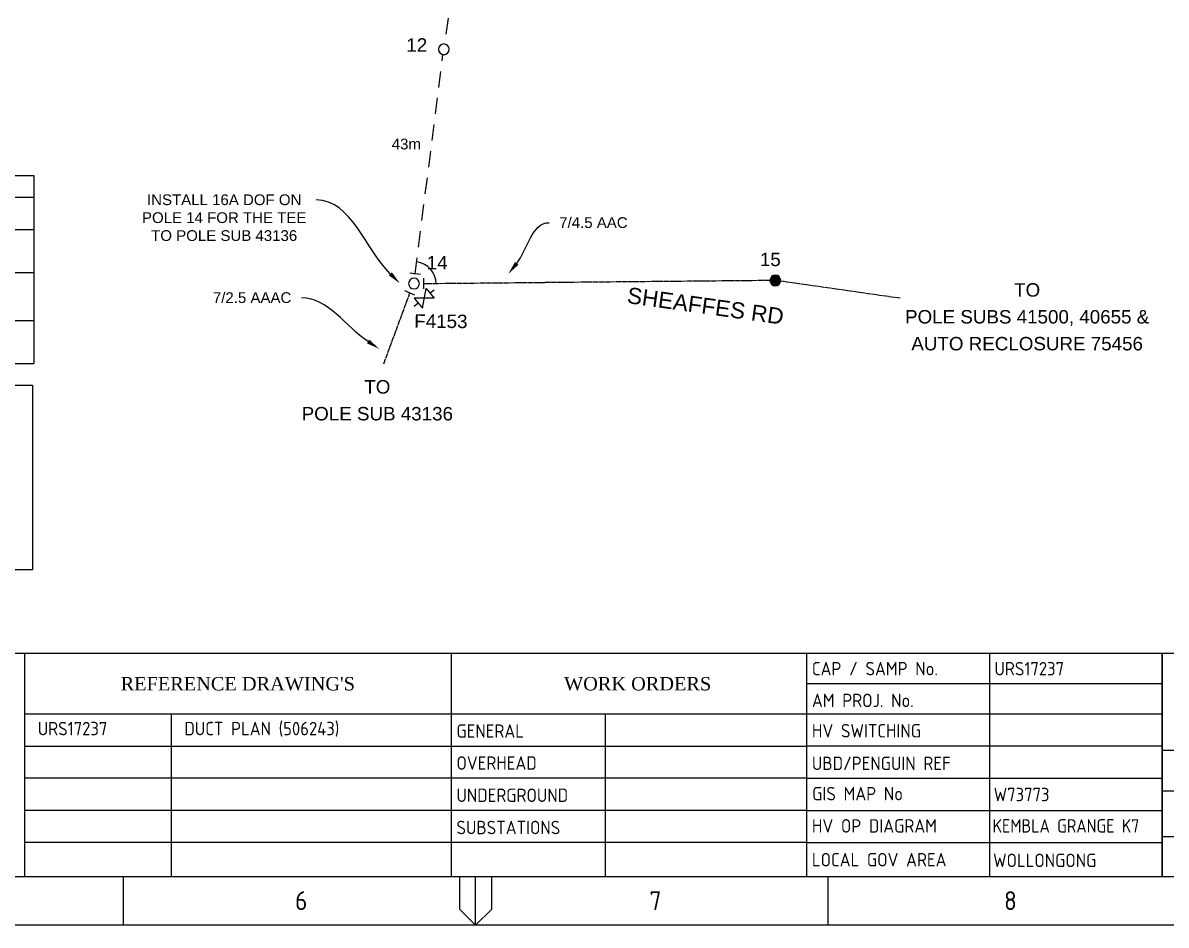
# Paper-space layout 'SHEET 3' of a CAD drawing. Header units: metres, sheet in millimetres. Extents: x -19 to 814, y -3 to 583.
# Drawn here: x 313.1 to 525.8, y -3 to 164.9 of the extents above; entities that cross this region are included whole.
import ezdxf
from ezdxf import colors
from ezdxf.entities.mleader import LeaderData, LeaderLine
from ezdxf.enums import TextEntityAlignment as Align
from ezdxf.math import Vec2, Vec3

# ---------------------------------------------------------------- set-up
doc = ezdxf.new("R2010")
doc.units = ezdxf.units.M
for name, pattern in [('Cable Exist OH', [1, 1, 0]), ('Dash', [5, 3, -2]), ('IE Trench LV', [6.5, 5, -1.5])]:
    doc.linetypes.add(name, pattern=pattern)
doc.layers.add('Cadastre Roads_SP_EXT', color=9, linetype='Continuous', lineweight=5)
for name, color, linetype in [('Equip_HV_NEW', 7, 'Continuous'), ('Equip_SP_HV_NEW', 7, 'Continuous'), ('Mains_HV_MOD', 3, 'Continuous'), ('Mains_HV_NEW_Hardwired', 7, 'Continuous'), ('Notes', 7, 'Continuous'), ('OH_Details_SP_MISC', 7, 'Continuous'), ('SupportsOH_SP_TR_HV_LV_SL_EXT', 7, 'Continuous'), ('SupportsOH_SP_TR_HV_LV_SL_NEW', 7, 'Continuous')]:
    doc.layers.add(name, color=color, linetype=linetype)
doc.styles.add('iecISOCP', font='isocp.shx')
doc.styles.add('iecTimesNewRoman', font='times.ttf')
doc.styles.add('POLE_LABEL', font='arial.ttf')
doc.styles.get("Standard").update_dxf_attribs({"font": 'arial.ttf'})
doc.linetypes.add('IE Trench HV', pattern='A,7,-0.2,["/",Standard,S=3,R=0,X=0.6,Y=-1.4],-2.5', length=9.7)

# ---------------------------------------------------------------- blocks, each defined once
blk = doc.blocks.new('A1_FRAME_TITLE')
at = {"layer": 'Notes', "linetype": 'Continuous'}
for p, q in [((332.78, 47.62), (332.78, 5.97)), ((412.12, 47.62), (412.12, 5.97)), ((478.24, 47.62), (478.24, 5.97)), ((544.37, 47.62), (544.37, 5.97)), ((544.37, 41.97), (544.37, 5.97)), ((544.37, 29.54), (579.37, 29.54)), ((351.17, -3.03), (351.17, 5.97)), ((413.68, 5.97), (413.68, -0.03)), ((416.68, -3.03), (416.68, 5.97)), ((419.68, -0.03), (419.68, 5.97)), ((482.19, 5.97), (482.19, -3.03)), ((413.68, -0.03), (416.68, -3.03)), ((416.68, -3.03), (419.68, -0.03))]:
    blk.add_line(p, q, dxfattribs=at)
at = {"layer": 'Notes'}
for p, q in [((512.26, 47.62), (512.26, 5.97)), ((544.37, 5.97), (544.37, 47.62)), ((478.24, 41.97), (544.37, 41.97)), ((332.81, 36.33), (478.24, 36.33)), ((360.07, 36.33), (360.07, 5.97)), ((440.78, 36.33), (440.78, 5.97)), ((478.24, 36.33), (544.37, 36.33)), ((332.78, 30.28), (478.24, 30.28)), ((478.24, 30.33), (544.37, 30.33)), ((478.24, 24.33), (332.78, 24.33)), ((478.24, 24.33), (544.37, 24.33)), ((544.37, 21.97), (579.37, 21.97)), ((478.24, 18.33), (332.78, 18.33)), ((478.24, 18.33), (544.37, 18.33)), ((544.37, 13.47), (579.37, 13.47)), ((478.24, 12.33), (332.78, 12.33)), ((478.24, 12.33), (544.37, 12.33))]:
    blk.add_line(p, q, dxfattribs=at)
at = {"layer": 'Notes', "linetype": 'Continuous', "flags": 128}
for points in [[(0, 583.39), (833.37, 583.39), (833.37, -3.03), (0, -3.03)], [(9, 574.39), (824.37, 574.39), (824.37, 5.97), (9, 5.97)]]:
    blk.add_lwpolyline(points, close=True, dxfattribs=at)
blk.add_lwpolyline([(123.8, 47.62), (824.37, 47.62)], dxfattribs=at)
blk.add_attdef('DRAFT_NUM', (29.9, 23.29), '', height=2.5, rotation=90)
at = {"layer": 'Notes'}
for s, height, style, p in [('CAP / SAMP No.', 2.5, 'iecISOCP', (479.24, 43.47)), ('WORK ORDERS', 2.5, 'iecTimesNewRoman', (433.13, 40.66)), ('AM PROJ. No.', 2.5, 'iecISOCP', (479.24, 37.55)), ('GENERAL', 2.5, 'iecISOCP', (413.12, 31.86)), ('HV SWITCHING', 2.5, 'iecISOCP', (479.24, 31.9)), ('OVERHEAD', 2.5, 'iecISOCP', (413.12, 25.9)), ('UBD/PENGUIN REF', 2.5, 'iecISOCP', (479.24, 25.84)), ('UNDERGROUND', 2.5, 'iecISOCP', (413.12, 19.9)), ('GIS MAP No', 2.5, 'iecISOCP', (479.29, 20.2)), ('SUBSTATIONS', 2.5, 'iecISOCP', (413.12, 13.9)), ('HV OP DIAGRAM', 2.5, 'iecISOCP', (479.24, 14.2)), ('LOCAL GOV AREA', 2.5, 'iecISOCP', (479.24, 7.9)), ('6', 3.5, 'iecISOCP', (383.12, -0.22)), ('7', 3.5, 'iecISOCP', (449.03, -0.22)), ('8', 3.5, 'iecISOCP', (514.97, -0.22))]:
    blk.add_text(s, height=height, dxfattribs=dict(at, style=style)).set_placement(p)
at = {"layer": 'Notes', "style": 'iecTimesNewRoman'}
blk.add_text("REFERENCE DRAWING'S", height=2.5, dxfattribs=at).set_placement((372.45, 40.66), align=Align.CENTER)
at = {"layer": 'Notes', "style": 'iecISOCP', "flags": 8}
blk.add_attdef('VERSION_NO', text='', height=2.5, rotation=90, dxfattribs=at).set_placement((302.04, 43.81), align=Align.MIDDLE_CENTER)
at = {"layer": 'Notes', "style": 'iecISOCP'}
for tag, p in [('CAP_NO', (513.19, 43.46)), ('IE_NUM', (513.05, 37.81)), ('REF_No_1', (335.24, 32.31)), ('REF_1', (362.52, 32.31)), ('GEN_WO', (441.71, 31.76)), ('HV_SWITCH', (513.46, 32.16)), ('REF_No_2', (335.24, 26.31)), ('REF_2', (362.52, 26.31)), ('OH_WO', (441.71, 25.81)), ('UBD_REF', (513.05, 25.83)), ('REF_No_3', (335.24, 20.31)), ('REF_3', (362.52, 20.31)), ('UG_WO', (441.71, 20.05)), ('GIS_MAP_No', (513.05, 20.04)), ('REF_No_4', (335.24, 14.31)), ('REF_4', (362.52, 14.31)), ('SUB_WO', (441.71, 13.81)), ('HV_OP_DIAG', (513.33, 14.2)), ('LGA', (512.95, 7.78)), ('ExportID', (9.08, 2.39))]:
    blk.add_attdef(tag, p, '', height=2.5, dxfattribs=at)
for tag, height, p in [('T1', 3.5, (684.37, 39.47)), ('T2', 3.5, (684.37, 34.35)), ('scale', 2.5, (567.76, 33.27)), ('T3', 3.5, (684.37, 28.92)), ('DRAWN', 2.5, (567.76, 24.93)), ('T4', 3.5, (684.37, 23.66)), ('T5', 3.5, (684.37, 18.23)), ('REV', 5, (820.05, 17.1)), ('DATE', 2.5, (567.76, 16.88)), ('T6', 3.5, (684.37, 12.97)), ('DESIGN', 2.5, (605.62, 9.15))]:
    blk.add_attdef(tag, text='', height=height, dxfattribs=at).set_placement(p, align=Align.CENTER)
blk.add_attdef('NUM', text='', height=7, dxfattribs=at).set_placement((792.37, 20.12), align=Align.MIDDLE_CENTER)
for tag, p in [('NS', (790.71, 8.12)), ('SHTS', (805.41, 8.12))]:
    blk.add_attdef(tag, text='', height=2.5, dxfattribs=at).set_placement(p, align=Align.MIDDLE)
at = {"layer": 'Notes', "style": 'iecISOCP', "flags": 1}
for tag, p in [('ProjectType', (14.17, -26.8)), ('ProjectNumber', (23.56, -26.82)), ('DrawingNumber', (35.51, -26.8)), ('ProjectDescription', (47.56, -26.83)), ('ExportDate', (60.28, -26.79)), ('ExportUserName', (69.15, -26.8)), ('DesignerCompanyName', (81.48, -26.79)), ('ExportAreaOfInterest', (97.1, -26.81)), ('GIS_SUCCESS', (112, -26.78)), ('CAD_SUCCESS', (121.79, -26.78)), ('DEPOTCODE', (132.11, -26.88)), ('ExportCategories', (140.08, -26.8)), ('Comments', (154.38, -26.88))]:
    blk.add_attdef(tag, p, '', height=1, dxfattribs=at)
blk = doc.blocks.new('HV_End Shackle_NEW')
for tag, flags, p in [('CONNECTOR_TYPE', 9, (1.5, 0)), ('CONSTRUCTED_VOLTAGE', 9, (1.5, -0.2)), ('OPERATING_VOLTAGE', 9, (1.5, -0.6)), ('ORIENTATION', 9, (1.5, -0.8)), ('OWNED_BY', 9, (1.5, -1)), ('OPERATED_BY', 9, (1.5, -1.2)), ('STATE', 9, (1.5, -1.6)), ('Z', 1, (1.5, -2.2)), ('NO_PHASES', 9, (1.5, -0.4)), ('MAINTAINED_BY', 9, (1.5, -1.4)), ('USAGE', 9, (1.5, -1.8)), ('NOTES', 9, (1.5, -2))]:
    blk.add_attdef(tag, text='', height=0.2, dxfattribs=dict(flags=flags)).set_placement(p, align=Align.MIDDLE_LEFT)
blk.add_wipeout([(-0.25, 0), (-0.25, 1.81), (0.25, 1.82), (0.25, 0)])
blk.add_line((1, 1.81), (-1, 1.81))
blk = doc.blocks.new('*T58')
at = {"layer": 'Notes', "color": 0, "linetype": 'ByBlock', "lineweight": -2, "transparency": 16777216}
for p, q in [((0, 0), (98.28, 0)), ((0, 0), (0, -34.98)), ((98.28, 0), (98.28, -34.98)), ((0, -4), (98.28, -4)), ((20, -4), (20, -34.98)), ((0, -10), (98.28, -10)), ((0, -18), (98.28, -18)), ((0, -26.98), (98.28, -26.98)), ((0, -34.98), (98.28, -34.98))]:
    blk.add_line(p, q, dxfattribs=at)
at = {"layer": 'Notes', "color": 0, "linetype": 'Continuous', "transparency": 16777216, "char_height": 2}
for s, insert, width, attachment_point in [('{\\fArial|b1|i0|c0|p34;HV CIRCUIT LEGEND}', (49.14, -2), 96.2805, 5), ('EXISTING U.G. CABLE', (21, -7), 76.2805, 4), ('LAY 11kV, 240sq mm AL 3C XLPE/PVC/HDPE CABLE\\PR.L. = 465m          C.L. = 635 m   ', (21, -14), 76.2805, 4), ('ERECT 11kV, 3 x 150sq mm NMSHVABC @ ST HV10\\PR.L. = 157m          C.L. = 165 m   ', (21, -22.49), 76.2805, 4), ('ERECT 3 x 7/4.50 AAC OH CABLES @ ST 1\\PR.L. = 164m          C.L. = 510 m   ', (21, -30.98), 76.2805, 4)]:
    blk.add_mtext(s, dxfattribs=dict(at, insert=insert, width=width, attachment_point=attachment_point))
blk = doc.blocks.new('POLE_EXT')
blk.add_hatch(color=256).paths.add_polyline_path([(-1, 0, 1), (1, 0, 1)])
blk.add_lwpolyline([(-1, 0, 1), (1, 0, 1)], format="xyb", close=True)
for tag, height, flags, p in [('pNumber', 2.5, 8, (-17.84, 2.07)), ('OWNED_BY', 0.2, 9, (1.35, -0.4)), ('SPECIAL_USE', 0.2, 9, (1.35, -0.8)), ('STATE', 0.2, 9, (1.35, -1)), ('cLV', 0.2, 9, (1.35, -1.4)), ('hDepth', 0.2, 9, (1.35, -1.6)), ('hDia', 0.2, 9, (1.35, -1.8)), ('cHV', 0.2, 9, (1.35, -2)), ('PARENT', 0.2, 9, (1.35, -0.6)), ('USAGE', 0.2, 9, (1.35, -1.2)), ('LBRACKET', 0.2, 9, (1.35, -2.2)), ('cLinedev', 0.2, 9, (1.35, -3.4)), ('pExisting', 0.2, 9, (1.35, -3.8)), ('LExisting', 0.2, 9, (1.35, -2.4)), ('LANTNUMBER', 0.2, 9, (1.35, -2.6)), ('LOther', 0.2, 9, (1.35, -2.8)), ('LRemove', 0.2, 9, (1.35, -3)), ('LEGEND', 0.2, 9, (1.35, -3.2)), ('LOCATION', 0.2, 9, (1.35, -3.6)), ('PFNUMBER', 0.2, 9, (1.35, -4)), ('NEWPFNUMBER', 0.2, 9, (1.35, -4.2)), ('pFooting', 0.2, 9, (1.35, -4.4)), ('pNew', 0.2, 9, (1.35, -4.6)), ('pRelocate', 0.2, 9, (1.35, -5)), ('pRemove', 0.2, 9, (1.35, -5.2)), ('pReplace', 0.2, 9, (1.35, -5.4)), ('pStay', 0.2, 9, (1.35, -5.6)), ('pType', 0.2, 9, (1.35, -5.8)), ('cspan', 0.2, 9, (1.35, -6)), ('STREETNAME', 0.2, 9, (1.35, -6.2)), ('SUBURB', 0.2, 9, (1.35, -6.4)), ('OPERATED_BY', 0.2, 9, (1.36, -7.01)), ('NOTES', 0.2, 9, (1.35, -6.6)), ('MAINTAINED_BY', 0.2, 9, (1.36, -6.81))]:
    blk.add_attdef(tag, text='', height=height, dxfattribs=dict(flags=flags)).set_placement(p, align=Align.MIDDLE_LEFT)
at = {"style": 'POLE_LABEL'}
for tag, height, flags, p in [('ASSET_NUM', 2.5, 8, (2, 2)), ('STRUCTURE_PLANT_NUMBER', 0.2, 9, (1.35, 0.03)), ('STREET_CODE', 0.2, 9, (1.35, -0.2))]:
    blk.add_attdef(tag, text='', height=height, dxfattribs=dict(at, flags=flags)).set_placement(p, align=Align.MIDDLE_LEFT)
at = {"flags": 1}
blk.add_attdef('Z', (1.35, -7.33), '', height=0.2, dxfattribs=at)
blk = doc.blocks.new('POLE_NEW')
for tag, height, flags, p in [('pNumber', 2.5, 8, (-17.84, 2.07)), ('OWNED_BY', 0.2, 9, (1.15, -0.4)), ('SPECIAL_USE', 0.2, 9, (1.15, -0.8)), ('STATE', 0.2, 9, (1.15, -1)), ('cLV', 0.2, 9, (1.15, -1.4)), ('hDepth', 0.2, 9, (1.15, -1.6)), ('hDia', 0.2, 9, (1.15, -1.8)), ('cHV', 0.2, 9, (1.15, -2)), ('PARENT', 0.2, 9, (1.15, -0.6)), ('USAGE', 0.2, 9, (1.15, -1.2)), ('LBRACKET', 0.2, 9, (1.15, -2.2)), ('cLinedev', 0.2, 9, (1.15, -3.4)), ('pExisting', 0.2, 9, (1.15, -3.6)), ('pFooting', 0.2, 9, (1.15, -4.2)), ('LExisting', 0.2, 9, (1.15, -2.4)), ('LANTNUMBER', 0.2, 9, (1.15, -2.6)), ('LOther', 0.2, 9, (1.15, -2.8)), ('LRemove', 0.2, 9, (1.15, -3)), ('LEGEND', 0.2, 9, (1.15, -3.2)), ('PFNUMBER', 0.2, 9, (1.15, -3.8)), ('NEWPFNUMBER', 0.2, 9, (1.15, -4)), ('pNew', 0.2, 9, (1.15, -4.4)), ('pRelocate', 0.2, 9, (1.15, -4.8)), ('pRemove', 0.2, 9, (1.15, -5)), ('pReplace', 0.2, 9, (1.15, -5.2)), ('pStay', 0.2, 9, (1.15, -5.4)), ('pType', 0.2, 9, (1.15, -5.6)), ('cspan', 0.2, 9, (1.15, -5.8)), ('SUBURB', 0.2, 9, (1.15, -6)), ('STREETNAME', 0.2, 9, (1.15, -6.2)), ('LOCATION', 0.2, 9, (1.15, -6.4)), ('OPERATED_BY', 0.2, 9, (1.15, -6.89)), ('NOTES', 0.2, 9, (1.15, -6.6)), ('MAINTAINED_BY', 0.2, 9, (1.15, -7.22))]:
    blk.add_attdef(tag, text='', height=height, dxfattribs=dict(flags=flags)).set_placement(p, align=Align.MIDDLE_LEFT)
at = {"style": 'POLE_LABEL'}
for tag, height, flags, p in [('ASSET_NUM', 2.5, 8, (2, 2)), ('STRUCTURE_PLANT_NUMBER', 0.2, 9, (1.15, 0.09)), ('STREET_CODE', 0.2, 9, (1.15, -0.2))]:
    blk.add_attdef(tag, text='', height=height, dxfattribs=dict(at, flags=flags)).set_placement(p, align=Align.MIDDLE_LEFT)
at = {"flags": 1}
blk.add_attdef('Z', (1.15, -7.59), '', height=0.2, dxfattribs=at)
blk.add_wipeout([(0.07, 1), (-0.06, 1), (-0.18, 0.98), (-0.3, 0.95), (-0.42, 0.91), (-0.53, 0.85), (-0.63, 0.77), (-0.73, 0.69), (-0.81, 0.59), (-0.87, 0.49), (-0.93, 0.37), (-0.97, 0.25), (-0.99, 0.13), (-1, 0.01), (-0.99, -0.12), (-0.97, -0.24), (-0.93, -0.36), (-0.88, -0.48), (-0.81, -0.58), (-0.73, -0.68), (-0.64, -0.77), (-0.54, -0.84), (-0.43, -0.9), (-0.31, -0.95), (-0.19, -0.98), (-0.07, -1), (0.06, -1), (0.18, -0.98), (0.3, -0.95), (0.42, -0.91), (0.53, -0.85), (0.63, -0.77), (0.73, -0.69), (0.81, -0.59), (0.87, -0.49), (0.93, -0.37), (0.97, -0.25), (0.99, -0.13), (1, -0.01), (0.99, 0.12), (0.97, 0.24), (0.93, 0.36), (0.88, 0.48), (0.81, 0.58), (0.73, 0.68), (0.64, 0.77), (0.54, 0.84), (0.43, 0.9), (0.31, 0.95), (0.19, 0.98)])
at = {"lineweight": -3}
blk.add_lwpolyline([(-1, 0, 1), (1, 0, 1)], format="xyb", close=True, dxfattribs=at)
blk = doc.blocks.new('*U84')
for p, q in [((0.03, 8.37), (0.75, 7.74)), ((2.93, 5.86), (3.66, 5.23))]:
    blk.add_line(p, q)
blk.add_lwpolyline([(2.15, 4.95), (3.72, 6.77), (-0.03, 6.83), (1.54, 8.65)], close=True)
for tag, height, flags, p in [('ASSET_NUM', 3.5, 8, (2, 2)), ('STREET_CODE', 0.2, 9, (1.5, 0)), ('ACTUAL_STATUS', 0.2, 9, (1.5, -0.2)), ('CONSTRUCTED_VOLTAGE', 0.2, 9, (1.5, -0.4)), ('OPERATING_VOLTAGE', 0.2, 9, (1.5, -0.8)), ('ORIENTATION', 0.2, 9, (1.5, -1)), ('OWNED_BY', 0.2, 9, (1.5, -1.2)), ('OPERATED_BY', 0.2, 9, (1.5, -1.4)), ('STATE', 0.2, 9, (1.5, -1.8)), ('SWITCH_TYPE', 0.2, 9, (1.5, -2)), ('NO_PHASES', 0.2, 9, (1.5, -0.6)), ('MAINTAINED_BY', 0.2, 9, (1.5, -1.6)), ('USAGE', 0.2, 9, (1.5, -2.2)), ('SUBURB', 0.2, 9, (1.5, -2.6)), ('STREETNAME', 0.2, 9, (1.5, -2.8)), ('Z', 0.2, 1, (1.5, -3.6)), ('LEGEND', 0.2, 9, (1.5, -2.4)), ('LOCATION', 0.2, 9, (1.5, -3)), ('NOTES', 0.2, 9, (1.5, -3.2)), ('LABEL_ALIGNMENT', 0.2, 9, (1.5, -3.4))]:
    blk.add_attdef(tag, text='', height=height, dxfattribs=dict(flags=flags)).set_placement(p, align=Align.MIDDLE_LEFT)

psp = doc.layouts.new('SHEET 3')

# ---------------------------------------------------------------- linework, layer by layer
at = {"layer": 'Notes'}
psp.add_lwpolyline([(218.12, 97.52), (314.91, 97.52), (314.91, 63.14), (218.12, 63.14)], close=True, dxfattribs=at)

# ---------------------------------------------------------------- block references
at = {"color": 0}
ref = psp.add_blockref('A1_FRAME_TITLE', (-19.35, 0.02), dxfattribs=at)
ref.add_attrib('CAP_NO', 'URS17237', (493.84, 43.48), dxfattribs={"layer": 'Notes', "color": 7, "height": 2.5, "style": 'iecISOCP'})
ref.add_attrib('GIS_MAP_No', 'W73773', (493.7, 20.06), dxfattribs={"layer": 'Notes', "color": 7, "height": 2.5, "style": 'iecISOCP'})
ref.add_attrib('HV_OP_DIAG', 'KEMBLA GRANGE K7', (493.49, 14.22), dxfattribs={"layer": 'Notes', "color": 7, "height": 2.5, "style": 'iecISOCP', "width": 0.95})
ref.add_attrib('LGA', 'WOLLONGONG', (493.59, 7.8), dxfattribs={"layer": 'Notes', "color": 7, "height": 2.5, "style": 'iecISOCP'})
ref.add_attrib('REF_No_1', 'URS17237', (315.89, 32.33), dxfattribs={"layer": 'Notes', "color": 7, "height": 2.5, "style": 'iecISOCP'})
ref.add_attrib('REF_1', 'DUCT PLAN (506243)', (343.17, 32.33), dxfattribs={"layer": 'Notes', "color": 7, "height": 2.5, "style": 'iecISOCP'})
psp.add_blockref('*T58', (216.85, 136.5))
at = {"layer": 'SupportsOH_SP_TR_HV_LV_SL_EXT'}
ref = psp.add_blockref('POLE_EXT', (453.08, 116.99), dxfattribs=at)
ref.add_attrib('ASSET_NUM', '15', dxfattribs={"layer": '0', "height": 2.5, "style": 'POLE_LABEL'}).set_placement((450.21, 120.9), align=Align.MIDDLE_LEFT)

# ---------------------------------------------------------------- texts
at = {"layer": 'Cadastre Roads_SP_EXT'}
psp.add_text('SHEAFFES RD', height=3, rotation=352.0679, dxfattribs=at).set_placement((425.36, 112.8))
at = {"layer": 'Notes', "insert": (384.45, 143.38), "char_height": 2, "width": 5.2751, "attachment_point": 2}
psp.add_mtext('43m', dxfattribs=at)
at = {"layer": 'Notes', "color": 7, "lineweight": -3, "char_height": 2.5, "attachment_point": 5, "line_spacing_factor": 1.2}
for s, insert, width in [('TO\\PPOLE SUBS 41500, 40655 &\\PAUTO RECLOSURE 75456', (499.92, 110.21), 47.8309), ('TO\\PPOLE SUB 43136', (379.05, 94.67), 28.0161)]:
    psp.add_mtext(s, dxfattribs=dict(at, insert=insert, width=width))

# ---------------------------------------------------------------- leaders
at = {"layer": 'Notes'}
ml = psp.add_multileader_mtext('Standard', dxfattribs=at)
ml.set_content('7/4.5 AAC', color=256)
ml.set_leader_properties()
ml.build(insert=Vec2(0, 0))
ml.multileader.update_dxf_attribs({"leader_type": 2, "has_text_frame": 1, "arrow_head_size": 2.5})
ctx = ml.context
ctx.base_point, ctx.char_height, ctx.arrow_head_size, ctx.plane_origin = Vec3(411.01, 127.74), 2, 2.5, Vec3(410.14, 129.35)
ctx.text_align_type = 1
notes = []
notes.append((ctx, [(0, (1, 1, 0), (403.01, 127.74), (1, 0), 8, [(2, [(403.42, 118.21)], 0, [])])]))
ctx.mtext.insert, ctx.mtext.width, ctx.mtext.alignment, ctx.mtext.flow_direction = Vec3(419.25, 128.76), 12.6448, 2, 5
ml = psp.add_multileader_mtext('Standard', dxfattribs=at)
ml.set_content('7/2.5 AAAC', color=256)
ml.set_leader_properties()
ml.build(insert=Vec2(0, 0))
ml.multileader.update_dxf_attribs({"leader_type": 2, "has_text_frame": 1, "arrow_head_size": 2.5})
ctx = ml.context
ctx.base_point, ctx.char_height, ctx.arrow_head_size, ctx.plane_origin = Vec3(346.58, 113.77), 2, 2.5, Vec3(347.57, 115.38)
ctx.text_align_type = 1
notes.append((ctx, [(1, (1, 1, 0), (372.94, 113.77), (-1, 0), 8, [(2, [(379.42, 104.25)], 0, [])])]))
ctx.mtext.insert, ctx.mtext.width, ctx.mtext.alignment, ctx.mtext.flow_direction = Vec3(355.76, 114.79), 14.9933, 2, 5
for ctx, leaders in notes:
    for number, flags, end, landing, length, lines in leaders:
        leader = LeaderData()
        leader.index, (leader.has_last_leader_line, leader.has_dogleg_vector, leader.attachment_direction) = number, flags
        leader.last_leader_point, leader.dogleg_vector, leader.dogleg_length = Vec3(end), Vec3(landing), length
        for number, points, colour, breaks in lines:
            line = LeaderLine()
            line.index, line.vertices, line.color, line.breaks = number, Vec3.list(points), colors.encode_raw_color(colour), breaks
            leader.lines.append(line)
        ctx.leaders.append(leader)

# ---------------------------------------------------------------- next in the draw order: block references
at = {"layer": 'Equip_HV_NEW', "linetype": 'IE Trench HV', "rotation": 270.4941555036677}
psp.add_blockref('HV_End Shackle_NEW', (385.88, 116.41), dxfattribs=at)

# ---------------------------------------------------------------- next in the draw order: block references
at = {"layer": 'Equip_HV_NEW', "linetype": 'IE Trench HV', "rotation": 156.548784223315}
psp.add_blockref('HV_End Shackle_NEW', (385.75, 116.4), dxfattribs=at)

# ---------------------------------------------------------------- next in the draw order: linework, layer by layer
at = {"layer": 'Mains_HV_MOD', "color": 0, "linetype": 'Cable Exist OH'}
psp.add_lwpolyline([(380.25, 101.49), (385.12, 114.69), (385.12, 114.69)], dxfattribs=at)

# ---------------------------------------------------------------- next in the draw order: block references
at = {"layer": 'Equip_HV_NEW', "linetype": 'IE Trench HV', "rotation": 353.3437348210373}
psp.add_blockref('HV_End Shackle_NEW', (385.88, 116.41), dxfattribs=at)

# ---------------------------------------------------------------- next in the draw order: leaders
at = {"layer": 'Notes'}
ml = psp.add_multileader_mtext('Standard', dxfattribs=at)
ml.set_content('INSTALL 16A DOF ON POLE 14 FOR THE TEE TO POLE SUB 43136', color=256)
ml.set_leader_properties()
ml.build(insert=Vec2(0, 0))
ml.multileader.update_dxf_attribs({"leader_type": 2, "has_text_frame": 1, "arrow_head_size": 2.5})
ctx = ml.context
ctx.base_point, ctx.char_height, ctx.arrow_head_size, ctx.plane_origin = Vec3(333.46, 131.99), 2, 2.5, Vec3(314.73, 142.79)
ctx.text_align_type = 1
notes = []
notes.append((ctx, [(1, (1, 1, 0), (375.68, 131.99), (-1, 0), 8, [(2, [(383.24, 116.46)], 0, [])])]))
ctx.mtext.insert, ctx.mtext.width, ctx.mtext.alignment, ctx.mtext.flow_direction = Vec3(350.57, 133.01), 33.3692, 2, 5
for ctx, leaders in notes:
    for number, flags, end, landing, length, lines in leaders:
        leader = LeaderData()
        leader.index, (leader.has_last_leader_line, leader.has_dogleg_vector, leader.attachment_direction) = number, flags
        leader.last_leader_point, leader.dogleg_vector, leader.dogleg_length = Vec3(end), Vec3(landing), length
        for number, points, colour, breaks in lines:
            line = LeaderLine()
            line.index, line.vertices, line.color, line.breaks = number, Vec3.list(points), colors.encode_raw_color(colour), breaks
            leader.lines.append(line)
        ctx.leaders.append(leader)

# ---------------------------------------------------------------- next in the draw order: linework, layer by layer
at = {"layer": 'Mains_HV_MOD', "color": 0, "linetype": 'Cable Exist OH'}
psp.add_lwpolyline([(476.29, 113.67), (453.08, 116.99), (387.69, 116.36)], dxfattribs=at)
at = {"layer": 'OH_Details_SP_MISC', "linetype": 'Dash', "flags": 128}
psp.add_lwpolyline([(386.09, 118.21), (391.2, 158.52), (399.98, 217.88), (408.43, 275.44)], dxfattribs=at)

# ---------------------------------------------------------------- next in the draw order: block references
at = {"layer": 'SupportsOH_SP_TR_HV_LV_SL_NEW'}
ref = psp.add_blockref('POLE_NEW', (391.42, 160.01), dxfattribs=at)
ref.add_attrib('ASSET_NUM', '12', dxfattribs={"layer": '0', "height": 2.5, "style": 'POLE_LABEL'}).set_placement((384.45, 160.82), align=Align.MIDDLE_LEFT)
ref = psp.add_blockref('POLE_NEW', (385.88, 116.41), dxfattribs=at)
ref.add_attrib('ASSET_NUM', '14', dxfattribs={"layer": '0', "height": 2.5, "style": 'POLE_LABEL'}).set_placement((388.24, 120.29), align=Align.MIDDLE_LEFT)

# ---------------------------------------------------------------- next in the draw order: linework, layer by layer
at = {"layer": 'Mains_HV_NEW_Hardwired', "linetype": 'Continuous'}
psp.add_arc((385.88, 116.34), 4.12, 0.4909, 83.1751, dxfattribs=at)

# ---------------------------------------------------------------- next in the draw order: block references
at = {"layer": 'Equip_SP_HV_NEW', "linetype": 'IE Trench LV'}
ref = psp.add_blockref('*U84', (381.37, 116.61), dxfattribs=dict(at, rotation=260.5447471793399))
ref.add_attrib('ASSET_NUM', 'F4153', dxfattribs={"layer": '0', "height": 2.5, "rotation": 359.5447}).set_placement((385.92, 109.44), align=Align.MIDDLE_LEFT)

doc.saveas('drawing.dxf')
